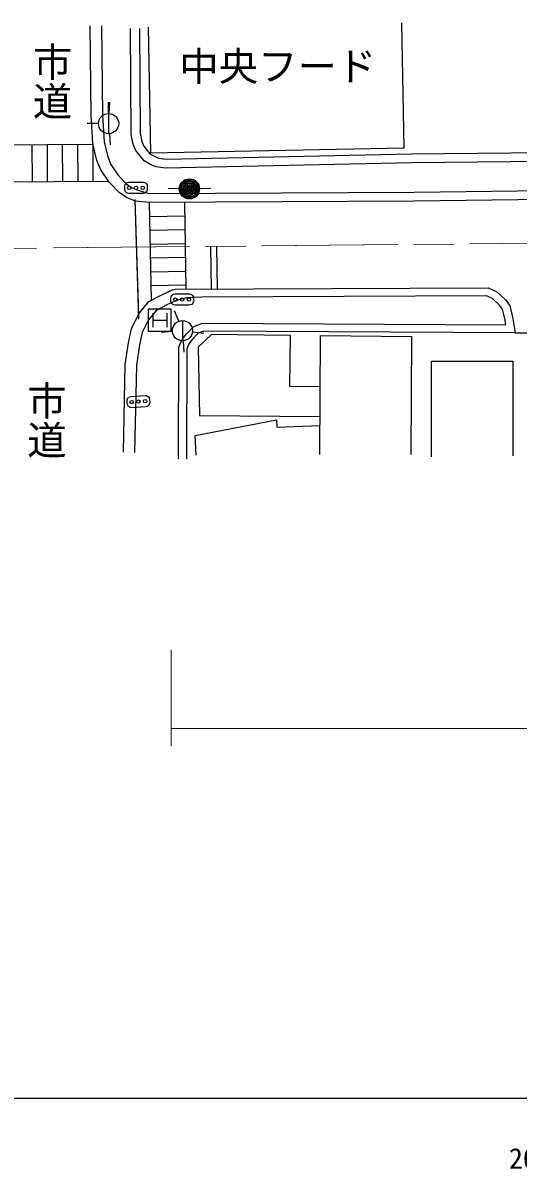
# Model space of a CAD drawing. Units: millimetres, scale not verified. Extents: x 40006 to 680102, y 20003 to 380057.
# Drawn here: x 221583 to 265584, y 198744 to 300569 of the extents above; entities that cross this region are included whole.
import ezdxf
from ezdxf.enums import TextEntityAlignment as Align

# ---------------------------------------------------------------- set-up
doc = ezdxf.new("R2010")
doc.units = ezdxf.units.MM
doc.header["$LTSCALE"] = 1000.15
doc.linetypes.add('CHAIN', pattern=[18.5, 12, -1.5, 3.5, -1.5])
for name, color, linetype, lineweight in [('M-BGD', 7, 'Continuous', 25), ('M-BMK', 2, 'CHAIN', 13), ('M-STR-HTXT', 7, 'Continuous', 13), ('M-TTL-BAND', 7, 'Continuous', 25)]:
    doc.layers.add(name, color=color, linetype=linetype, lineweight=lineweight)
doc.styles.add('@ＭＳ ゴシック', font='')
doc.styles.add('ＭＳ ゴシック', font='')
doc.styles.get('@ＭＳ ゴシック').set_extended_font_data('@MS Gothic')
doc.styles.get('ＭＳ ゴシック').set_extended_font_data('MS Gothic')

msp = doc.modelspace()

# ---------------------------------------------------------------- linework, layer by layer
at = {"layer": 'M-BGD'}
for p, q in [((255471, 289483), (255253, 300569)), ((255471, 289483), (255253, 300569)), ((227643, 292334), (227564, 300304)), ((228564, 300314), (228643, 292371)), ((231190, 290660), (231151, 300065)), ((231951, 300069), (231990, 290751)), ((232708, 300194), (232927, 289041)), ((232708, 300194), (232927, 289041)), ((229198, 292524), (229198, 293525)), ((229198, 292524), (229198, 293525)), ((229251, 292523), (229310, 293521)), ((229251, 292523), (229310, 293521)), ((227803, 289863), (227643, 292334)), ((228643, 292371), (228796, 290011)), ((229198, 292520), (229198, 290729)), ((229198, 292520), (229198, 290729)), ((228298, 291624), (227298, 291624)), ((228298, 291624), (227298, 291624)), ((229262, 290726), (229334, 289729)), ((229262, 290726), (229334, 289729)), ((231390, 289783), (231190, 290660)), ((231990, 290751), (232154, 290031)), ((227819, 289760), (219684, 289714)), ((222426, 286478), (222408, 289729)), ((223779, 286485), (223761, 289737)), ((227819, 289760), (224394, 289741)), ((225132, 286493), (225114, 289745)), ((225132, 286493), (225114, 289745)), ((226485, 286501), (226466, 289752)), ((226485, 286501), (226466, 289752)), ((228162, 288348), (227803, 289863)), ((227838, 286508), (227819, 289760)), ((227838, 286508), (227819, 289760)), ((228796, 290011), (229115, 288663)), ((231629, 289225), (231390, 289783)), ((231988, 288747), (231629, 289225)), ((232154, 290031), (232326, 289628)), ((232326, 289628), (232618, 289240)), ((232618, 289240), (232865, 288938)), ((232927, 289041), (255471, 289483)), ((232927, 289041), (255471, 289483)), ((256126, 288949), (294295, 289348)), ((228520, 287511), (228162, 288348)), ((229115, 288663), (229403, 287990)), ((232346, 288308), (231988, 288747)), ((232864, 288029), (232346, 288308)), ((232865, 288938), (233212, 288751)), ((233212, 288751), (233640, 288567)), ((233640, 288567), (234307, 288472)), ((234307, 288472), (256126, 288949)), ((294301, 288547), (256139, 288149)), ((229238, 286435), (228520, 287511)), ((229403, 287990), (230021, 287063)), ((233422, 287790), (232864, 288029)), ((234259, 287671), (233422, 287790)), ((256139, 288149), (234259, 287671)), ((219684, 286462), (229184, 286516)), ((224394, 286489), (229184, 286516)), ((230154, 285479), (229238, 286435)), ((230021, 287063), (230796, 286255)), ((230632, 286044), (230657, 286179)), ((230632, 286044), (230657, 286179)), ((230657, 286179), (230707, 286269)), ((230657, 286179), (230707, 286269)), ((230707, 286269), (230792, 286354)), ((230707, 286269), (230792, 286354)), ((230792, 286354), (230887, 286404)), ((230792, 286354), (230887, 286404)), ((230796, 286255), (231301, 285928)), ((230887, 286404), (231007, 286419)), ((230887, 286404), (231007, 286419)), ((231007, 286419), (232257, 286419)), ((231007, 286419), (232257, 286419)), ((232257, 286419), (232382, 286399)), ((232257, 286419), (232382, 286399)), ((232382, 286399), (232472, 286359)), ((232382, 286399), (232472, 286359)), ((232472, 286359), (232557, 286269)), ((232472, 286359), (232557, 286269)), ((232557, 286269), (232612, 286179)), ((232557, 286269), (232612, 286179)), ((232612, 286179), (232632, 286044)), ((232612, 286179), (232632, 286044)), ((230832, 285040), (230154, 285479)), ((230632, 285794), (230632, 286044)), ((230632, 285794), (230632, 286044)), ((230657, 285659), (230632, 285794)), ((230657, 285659), (230632, 285794)), ((230707, 285569), (230657, 285659)), ((230707, 285569), (230657, 285659)), ((230797, 285484), (230707, 285569)), ((230797, 285484), (230707, 285569)), ((230882, 285439), (230797, 285484)), ((230882, 285439), (230797, 285484)), ((231007, 285419), (230882, 285439)), ((231007, 285419), (230882, 285439)), ((232257, 285419), (231007, 285419)), ((232257, 285419), (231007, 285419)), ((231301, 285928), (231838, 285702)), ((231838, 285702), (232781, 285402)), ((232382, 285439), (232257, 285419)), ((232382, 285439), (232257, 285419)), ((232477, 285489), (232382, 285439)), ((232477, 285489), (232382, 285439)), ((232557, 285569), (232477, 285489)), ((232557, 285569), (232477, 285489)), ((232607, 285659), (232557, 285569)), ((232607, 285659), (232557, 285569)), ((232632, 285794), (232607, 285659)), ((232632, 285794), (232607, 285659)), ((232632, 286044), (232632, 285794)), ((232632, 286044), (232632, 285794)), ((232781, 285402), (256352, 285522)), ((235475, 285839), (234476, 285858)), ((237275, 285857), (238274, 285896)), ((256352, 285522), (287518, 285960)), ((287524, 285160), (256360, 284721)), ((231589, 284721), (230832, 285040)), ((231540, 284878), (231849, 274622)), ((231540, 284878), (231860, 274236)), ((232785, 284602), (231589, 284721)), ((256360, 284721), (232785, 284602)), ((233002, 275933), (232840, 284602)), ((233002, 275933), (232840, 284602)), ((235929, 284618), (236074, 276906)), ((235929, 284618), (236074, 276906)), ((235952, 283406), (232863, 283348)), ((235952, 283406), (232863, 283348)), ((235975, 282176), (232886, 282118)), ((235975, 282176), (232886, 282118)), ((235998, 280946), (232909, 280888)), ((235998, 280946), (232909, 280888)), ((238333, 276916), (238273, 280690)), ((238333, 276916), (238273, 280690)), ((238773, 280695), (238833, 276918)), ((238773, 280695), (238833, 276918)), ((236021, 279716), (232932, 279658)), ((236021, 279716), (232932, 279658)), ((236044, 278487), (232956, 278429)), ((236044, 278487), (232956, 278429)), ((236067, 277257), (232979, 277199)), ((236067, 277257), (232979, 277199)), ((235116, 276901), (262931, 277029)), ((262931, 277029), (263704, 276691)), ((232769, 275809), (233932, 276424)), ((233932, 276424), (234886, 276870)), ((234736, 276120), (234761, 276255)), ((234736, 276120), (234761, 276255)), ((234736, 275870), (234736, 276120)), ((234736, 275870), (234736, 276120)), ((234761, 276255), (234811, 276345)), ((234761, 276255), (234811, 276345)), ((234811, 276345), (234896, 276430)), ((234811, 276345), (234896, 276430)), ((234886, 276870), (234988, 276895)), ((234896, 276430), (234991, 276480)), ((234896, 276430), (234991, 276480)), ((234988, 276895), (235116, 276901)), ((234991, 276480), (235111, 276495)), ((234991, 276480), (235111, 276495)), ((235111, 276495), (236361, 276495)), ((235111, 276495), (236361, 276495)), ((236123, 276148), (235222, 275923)), ((237473, 276212), (236123, 276148)), ((236361, 276495), (236486, 276475)), ((236361, 276495), (236486, 276475)), ((236486, 276475), (236576, 276435)), ((236486, 276475), (236576, 276435)), ((236576, 276435), (236661, 276345)), ((236576, 276435), (236661, 276345)), ((236661, 276345), (236716, 276255)), ((236661, 276345), (236716, 276255)), ((236716, 276255), (236736, 276120)), ((236716, 276255), (236736, 276120)), ((236736, 276120), (236736, 275870)), ((236736, 276120), (236736, 275870)), ((262786, 276329), (237473, 276212)), ((263311, 276099), (262786, 276329)), ((263935, 275508), (263311, 276099)), ((263704, 276691), (264463, 275972)), ((264463, 275972), (264841, 275453)), ((231897, 274720), (232769, 275809)), ((232740, 273168), (232740, 275168)), ((232740, 275168), (234740, 275168)), ((232740, 273168), (232740, 275168)), ((232740, 275168), (234740, 275168)), ((233420, 275022), (232745, 274178)), ((234377, 275529), (233420, 275022)), ((235222, 275923), (234377, 275529)), ((234761, 275735), (234736, 275870)), ((234761, 275735), (234736, 275870)), ((234740, 275168), (234740, 273168)), ((234740, 275168), (234740, 273168)), ((234811, 275645), (234761, 275735)), ((234811, 275645), (234761, 275735)), ((234901, 275560), (234811, 275645)), ((234901, 275560), (234811, 275645)), ((234986, 275515), (234901, 275560)), ((234986, 275515), (234901, 275560)), ((235111, 275495), (234986, 275515)), ((235111, 275495), (234986, 275515)), ((235430, 274068), (235065, 274999)), ((235430, 274068), (235065, 274999)), ((236361, 275495), (235111, 275495)), ((236361, 275495), (235111, 275495)), ((236486, 275515), (236361, 275495)), ((236486, 275515), (236361, 275495)), ((236581, 275565), (236486, 275515)), ((236581, 275565), (236486, 275515)), ((236661, 275645), (236581, 275565)), ((236661, 275645), (236581, 275565)), ((236711, 275735), (236661, 275645)), ((236711, 275735), (236661, 275645)), ((236736, 275870), (236711, 275735)), ((236736, 275870), (236711, 275735)), ((264198, 275147), (263935, 275508)), ((264329, 274655), (264198, 275147)), ((264841, 275453), (265011, 274814)), ((231230, 273384), (231897, 274720)), ((232745, 274178), (232182, 273052)), ((233115, 274793), (233115, 273543)), ((233115, 274793), (233115, 273543)), ((233115, 274168), (234365, 274168)), ((233115, 274168), (234365, 274168)), ((234365, 274793), (234365, 273543)), ((234365, 274793), (234365, 273543)), ((235758, 274125), (235758, 272334)), ((235758, 274125), (235758, 272334)), ((264427, 274162), (264329, 274655)), ((264493, 273735), (264427, 274162)), ((265011, 274814), (265117, 274284)), ((265117, 274284), (265310, 273030)), ((230972, 272160), (231230, 273384)), ((232182, 273052), (231957, 271982)), ((234740, 273168), (232740, 273168)), ((234740, 273168), (232740, 273168)), ((234861, 273152), (233865, 273065)), ((234861, 273152), (233865, 273065)), ((235738, 272455), (236132, 272948)), ((236132, 272948), (236756, 273604)), ((236652, 273130), (237646, 273020)), ((236652, 273130), (237646, 273020)), ((237152, 273005), (236660, 272487)), ((236756, 273604), (237544, 273900)), ((237669, 273199), (237152, 273005)), ((237544, 273900), (264493, 273735)), ((265310, 273030), (237669, 273199)), ((265310, 273030), (287854, 273072)), ((230677, 270210), (230972, 272160)), ((231957, 271982), (231675, 270124)), ((235443, 271766), (235738, 272455)), ((235812, 272331), (235872, 271333)), ((235812, 272331), (235872, 271333)), ((236344, 272092), (236142, 271621)), ((236660, 272487), (236344, 272092)), ((238340, 272884), (237151, 271761)), ((238340, 272884), (237151, 271761)), ((245347, 272814), (238340, 272884)), ((245347, 272814), (238340, 272884)), ((245301, 268278), (245347, 272814)), ((245301, 268278), (245347, 272814)), ((247970, 262227), (248024, 272786)), ((247970, 262227), (248024, 272786)), ((248024, 272786), (256110, 272704)), ((248024, 272786), (256110, 272704)), ((256110, 272704), (256056, 262227)), ((256110, 272704), (256056, 262227)), ((235410, 261829), (235443, 271766)), ((236142, 271621), (236110, 261827)), ((237151, 271761), (237260, 265707)), ((237151, 271761), (237260, 265707)), ((230506, 262433), (230677, 270210)), ((231675, 270124), (231506, 262412)), ((257877, 262012), (257877, 270527)), ((257877, 270527), (265106, 270527)), ((257877, 262012), (257877, 270527)), ((257877, 270527), (265106, 270527)), ((265106, 270527), (265106, 262120)), ((265106, 270527), (265106, 262120)), ((248024, 268251), (245301, 268278)), ((248024, 268251), (245301, 268278)), ((230840, 266987), (230856, 267123)), ((230840, 266987), (230856, 267123)), ((230857, 266737), (230840, 266987)), ((230857, 266737), (230840, 266987)), ((230856, 267123), (230900, 267216)), ((230856, 267123), (230900, 267216)), ((230900, 267216), (230979, 267307)), ((230900, 267216), (230979, 267307)), ((230979, 267307), (231071, 267363)), ((230979, 267307), (231071, 267363)), ((231071, 267363), (231189, 267386)), ((231071, 267363), (231189, 267386)), ((231189, 267386), (232437, 267469)), ((231189, 267386), (232437, 267469)), ((232437, 267469), (232563, 267457)), ((232437, 267469), (232563, 267457)), ((232563, 267457), (232655, 267424)), ((232563, 267457), (232655, 267424)), ((232655, 267424), (232746, 267339)), ((232655, 267424), (232746, 267339)), ((232746, 267339), (232807, 267253)), ((232746, 267339), (232807, 267253)), ((232807, 267253), (232836, 267120)), ((232807, 267253), (232836, 267120)), ((232836, 267120), (232853, 266870)), ((232836, 267120), (232853, 266870)), ((232853, 266870), (232837, 266734)), ((232853, 266870), (232837, 266734)), ((230891, 266604), (230857, 266737)), ((230891, 266604), (230857, 266737)), ((230946, 266518), (230891, 266604)), ((230946, 266518), (230891, 266604)), ((231042, 266439), (230946, 266518)), ((231042, 266439), (230946, 266518)), ((231130, 266400), (231042, 266439)), ((231130, 266400), (231042, 266439)), ((231256, 266388), (231130, 266400)), ((231256, 266388), (231130, 266400)), ((232503, 266471), (231256, 266388)), ((232503, 266471), (231256, 266388)), ((232627, 266499), (232503, 266471)), ((232627, 266499), (232503, 266471)), ((232718, 266556), (232627, 266499)), ((232718, 266556), (232627, 266499)), ((232793, 266641), (232718, 266556)), ((232793, 266641), (232718, 266556)), ((232837, 266734), (232793, 266641)), ((232837, 266734), (232793, 266641)), ((236880, 263907), (244119, 265293)), ((236880, 263907), (244119, 265293)), ((237260, 265707), (247998, 265600)), ((237260, 265707), (247998, 265600)), ((244119, 265293), (244159, 264670)), ((244119, 265293), (244159, 264670)), ((244159, 264670), (247983, 264795)), ((244159, 264670), (247983, 264795)), ((236992, 262173), (236880, 263907)), ((236992, 262173), (236880, 263907))]:
    msp.add_line(p, q, dxfattribs=at)
for centre, radius in [((229198, 291624), 896), ((229198, 291624), 896), ((236375, 285823), 896), ((236375, 285823), 792), ((236375, 285823), 689), ((236375, 285823), 581), ((236375, 285823), 477), ((236375, 285823), 351), ((231032, 285919), 150), ((231032, 285919), 150), ((231632, 285919), 150), ((231632, 285919), 150), ((232232, 285919), 150), ((232232, 285919), 150), ((236375, 285823), 243), ((236375, 285823), 140), ((236375, 285823), 27), ((235136, 275995), 150), ((235136, 275995), 150), ((235736, 275995), 150), ((235736, 275995), 150), ((236336, 275995), 150), ((236336, 275995), 150), ((235758, 273229), 896), ((235758, 273229), 896), ((231247, 266889), 150), ((231248, 266889), 150), ((231846, 266929), 150), ((231846, 266929), 150), ((232445, 266968), 150), ((232445, 266968), 150)]:
    msp.add_circle(centre, radius, dxfattribs=at)
at = {"layer": 'M-BMK'}
for p in [(168783, 280036), (224394, 280580)]:
    msp.add_line(p, (267063, 280997), dxfattribs=at)
at = {"layer": 'M-STR-HTXT'}
for p, q in [((234743, 244862), (234743, 236348)), ((312637, 237890), (234743, 237890))]:
    msp.add_line(p, q, dxfattribs=at)
at = {"layer": 'M-TTL-BAND'}
msp.add_line((40006, 205031), (579087, 205031), dxfattribs=at)

# ---------------------------------------------------------------- texts
at = {"layer": 'M-BGD', "style": '@ＭＳ ゴシック'}
for p in [(222115, 298883), (221616, 268787)]:
    msp.add_text('市道', height=2566, rotation=270, dxfattribs=at).set_placement(p, align=Align.BOTTOM_LEFT)
at = {"layer": 'M-BGD', "style": 'ＭＳ ゴシック'}
msp.add_text('中央フード', height=2566, dxfattribs=at).set_placement((235482, 294662), align=Align.BOTTOM_LEFT)
at = {"layer": 'M-TTL-BAND', "style": 'ＭＳ ゴシック'}
msp.add_text('200.0', height=1833, dxfattribs=at).set_placement((267885, 198224), align=Align.BOTTOM_CENTER)

doc.saveas('drawing.dxf')
